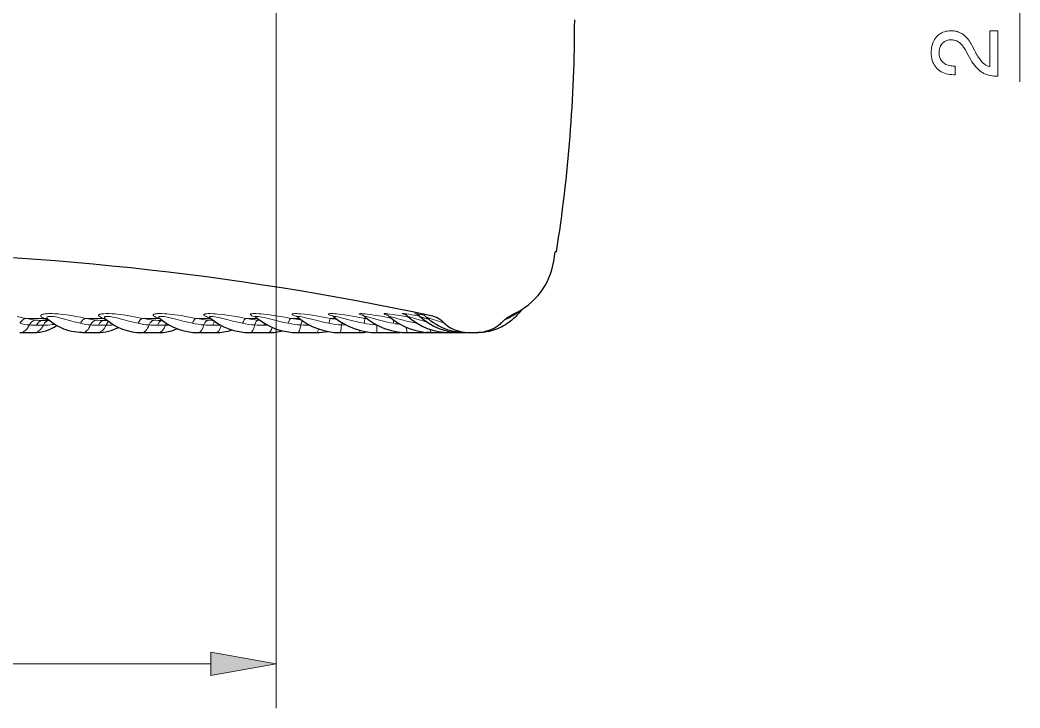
# Model space of a CAD drawing. Extents: x 0 to 297, y 0 to 535.
# Drawn here: x 166.89 to 212.12, y 94.54 to 125.68 of the extents above; entities that cross this region are included whole.
import ezdxf

# ---------------------------------------------------------------- set-up
doc = ezdxf.new("R2010")
doc.units = 0

msp = doc.modelspace()

# ---------------------------------------------------------------- linework, layer by layer
at = {"color": 7, "lineweight": 13}
for p, q in [((178.477, 138.881), (178.477, 94.539)), ((140.832, 96.539), (175.523, 96.539))]:
    msp.add_line(p, q, dxfattribs=at)
at = {"color": 7, "lineweight": 13, "ltscale": 0.26349}
msp.add_line((212.117, 122.887), (212.117, 133.427), dxfattribs=at)
at = {"color": 7, "lineweight": 30, "ltscale": 0.010636}
msp.add_line((191.034, 114.761), (191.102, 115.181), dxfattribs=at)
at = {"color": 7, "lineweight": 30, "ltscale": 0.00125}
msp.add_line((191.152, 115.181), (191.102, 115.181), dxfattribs=at)
at = {"color": 7, "lineweight": 13, "ltscale": 0.020397}
msp.add_line((167.978, 112.173), (167.162, 112.173), dxfattribs=at)
at = {"color": 7, "lineweight": 13, "ltscale": 0.019521}
msp.add_line((170.648, 112.173), (169.868, 112.173), dxfattribs=at)
at = {"color": 7, "lineweight": 30, "ltscale": 0.000900727}
msp.add_line((170.749, 112.157), (170.721, 112.178), dxfattribs=at)
at = {"color": 7, "lineweight": 13, "ltscale": 0.018432}
msp.add_line((173.182, 112.173), (172.445, 112.173), dxfattribs=at)
at = {"color": 7, "lineweight": 30, "ltscale": 0.001066}
msp.add_line((173.201, 112.181), (173.166, 112.206), dxfattribs=at)
at = {"color": 7, "lineweight": 13, "ltscale": 0.001119}
msp.add_line((173.182, 112.173), (173.225, 112.16), dxfattribs=at)
at = {"color": 7, "lineweight": 13, "ltscale": 0.000684799}
msp.add_line((173.182, 112.173), (173.21, 112.173), dxfattribs=at)
at = {"color": 7, "lineweight": 13, "ltscale": 0.016288}
msp.add_line((175.518, 112.173), (174.866, 112.173), dxfattribs=at)
at = {"color": 7, "lineweight": 13, "ltscale": 0.013123}
msp.add_line((177.63, 112.173), (177.105, 112.173), dxfattribs=at)
at = {"color": 7, "lineweight": 13, "ltscale": 0.009692}
msp.add_line((179.524, 112.173), (179.136, 112.173), dxfattribs=at)
at = {"color": 7, "lineweight": 13, "ltscale": 0.006057}
msp.add_line((181.18, 112.173), (180.937, 112.173), dxfattribs=at)
at = {"color": 7, "lineweight": 13, "ltscale": 0.002179}
msp.add_line((182.577, 112.173), (182.49, 112.173), dxfattribs=at)
at = {"color": 7, "lineweight": 13, "ltscale": 0.002829}
msp.add_line((182.601, 112.154), (182.49, 112.173), dxfattribs=at)
at = {"color": 7, "lineweight": 13, "ltscale": 0.007774}
msp.add_line((167.643, 111.867), (167.953, 111.867), dxfattribs=at)
at = {"color": 7, "lineweight": 30, "ltscale": 0.007416}
msp.add_line((168.213, 112.081), (167.917, 112.081), dxfattribs=at)
at = {"color": 7, "lineweight": 30, "ltscale": 0.000779305}
msp.add_line((168.156, 112.129), (168.132, 112.148), dxfattribs=at)
at = {"color": 7, "lineweight": 13, "ltscale": 0.001506}
msp.add_line((168.403, 111.939), (168.368, 111.891), dxfattribs=at)
at = {"color": 7, "lineweight": 13, "ltscale": 0.002216}
msp.add_line((168.455, 111.905), (168.368, 111.891), dxfattribs=at)
at = {"color": 7, "lineweight": 13, "ltscale": 0.008463}
msp.add_line((170.444, 111.867), (170.783, 111.867), dxfattribs=at)
at = {"color": 7, "lineweight": 30, "ltscale": 0.003904}
msp.add_line((170.841, 112.081), (170.685, 112.081), dxfattribs=at)
at = {"color": 7, "lineweight": 13, "ltscale": 0.00906}
msp.add_line((173.112, 111.867), (173.474, 111.867), dxfattribs=at)
at = {"color": 7, "lineweight": 13, "ltscale": 0.004357}
msp.add_line((173.474, 111.867), (173.648, 111.87), dxfattribs=at)
at = {"color": 7, "lineweight": 13, "ltscale": 0.008982}
msp.add_line((175.616, 111.867), (175.975, 111.867), dxfattribs=at)
at = {"color": 7, "lineweight": 13, "ltscale": 0.001848}
msp.add_line((177.737, 112.091), (177.664, 112.097), dxfattribs=at)
at = {"color": 7, "lineweight": 13, "ltscale": 0.004247}
msp.add_line((177.928, 111.867), (178.098, 111.867), dxfattribs=at)
at = {"color": 7, "lineweight": 13, "ltscale": 0.002541}
msp.add_line((181.459, 111.977), (181.437, 111.878), dxfattribs=at)
at = {"color": 7, "lineweight": 13, "ltscale": 0.005258}
msp.add_line((181.648, 111.87), (181.437, 111.878), dxfattribs=at)
at = {"color": 7, "lineweight": 13, "ltscale": 0.002064}
msp.add_line((182.949, 111.883), (183.032, 111.878), dxfattribs=at)
at = {"color": 7, "lineweight": 13, "ltscale": 0.008677}
msp.add_line((183.032, 111.531), (183.032, 111.878), dxfattribs=at)
at = {"color": 7, "lineweight": 13, "ltscale": 0.000440355}
msp.add_line((184.824, 111.969), (184.824, 111.951), dxfattribs=at)
at = {"color": 7, "lineweight": 13, "ltscale": 0.001048}
msp.add_line((184.865, 111.943), (184.824, 111.951), dxfattribs=at)
at = {"color": 7, "lineweight": 30, "ltscale": 0.01609}
msp.add_line((166.878, 111.531), (167.522, 111.531), dxfattribs=at)
at = {"color": 7, "lineweight": 30, "ltscale": 0.017516}
msp.add_line((169.703, 111.531), (170.404, 111.531), dxfattribs=at)
at = {"color": 7, "lineweight": 30, "ltscale": 0.01875}
msp.add_line((172.402, 111.531), (173.152, 111.531), dxfattribs=at)
at = {"color": 7, "lineweight": 30, "ltscale": 0.019779}
msp.add_line((174.945, 111.531), (175.736, 111.531), dxfattribs=at)
at = {"color": 7, "lineweight": 30, "ltscale": 0.020591}
msp.add_line((177.304, 111.531), (178.127, 111.531), dxfattribs=at)
at = {"color": 7, "lineweight": 30, "ltscale": 0.021178}
msp.add_line((179.453, 111.531), (180.3, 111.531), dxfattribs=at)
at = {"color": 7, "lineweight": 30, "ltscale": 0.021532}
for p, q in [((181.369, 111.531), (182.231, 111.531)), ((184.421, 111.531), (185.283, 111.531))]:
    msp.add_line(p, q, dxfattribs=at)
at = {"color": 7, "lineweight": 30, "ltscale": 0.02165}
msp.add_line((183.032, 111.531), (183.898, 111.531), dxfattribs=at)
at = {"color": 7, "lineweight": 13, "ltscale": 0.001167}
msp.add_line((183.898, 111.531), (183.898, 111.578), dxfattribs=at)
at = {"color": 7, "lineweight": 30, "ltscale": 0.003116}
msp.add_line((185.407, 111.534), (185.283, 111.531), dxfattribs=at)
at = {"color": 7, "lineweight": 30, "ltscale": 0.019996}
msp.add_line((185.524, 111.531), (186.324, 111.531), dxfattribs=at)
at = {"color": 7, "lineweight": 30, "ltscale": 0.012303}
msp.add_line((186.327, 111.531), (186.819, 111.531), dxfattribs=at)
at = {"color": 7, "lineweight": 30, "ltscale": 0.004472}
msp.add_line((186.821, 111.531), (187, 111.531), dxfattribs=at)
at = {"color": 7, "lineweight": 30, "ltscale": 0.009376}
msp.add_line((187.002, 111.531), (187.377, 111.531), dxfattribs=at)
at = {"color": 7, "lineweight": 30, "ltscale": 0.005672}
msp.add_line((187.385, 111.531), (187.612, 111.531), dxfattribs=at)
at = {"color": 7, "lineweight": 13}
for points in [[(211.117, 123.134), (211.104, 123.134), (211.017, 123.136), (210.932, 123.142), (210.851, 123.152), (210.772, 123.167), (210.696, 123.185), (210.623, 123.208), (210.553, 123.235), (210.486, 123.266), (210.422, 123.301), (210.361, 123.34), (210.302, 123.385), (210.242, 123.436), (210.183, 123.494), (210.123, 123.559), (210.064, 123.63), (210.005, 123.708), (209.946, 123.793), (209.887, 123.884), (209.829, 123.982), (209.77, 124.087), (209.631, 124.342), (209.606, 124.386), (209.58, 124.429), (209.553, 124.468), (209.526, 124.506), (209.499, 124.54), (209.47, 124.573), (209.442, 124.602), (209.412, 124.63), (209.382, 124.655), (209.351, 124.677), (209.32, 124.697), (209.287, 124.715), (209.254, 124.731), (209.219, 124.744), (209.183, 124.756), (209.146, 124.765), (209.108, 124.773), (209.069, 124.778), (209.029, 124.781), (208.988, 124.782), (208.941, 124.781), (208.896, 124.776), (208.853, 124.768), (208.812, 124.756), (208.772, 124.741), (208.735, 124.724), (208.699, 124.702), (208.665, 124.678), (208.633, 124.65), (208.603, 124.619), (208.575, 124.585), (208.55, 124.549), (208.528, 124.511), (208.509, 124.471), (208.493, 124.428), (208.48, 124.383), (208.47, 124.336), (208.462, 124.287), (208.458, 124.235), (208.456, 124.181), (208.458, 124.128), (208.464, 124.077), (208.473, 124.029), (208.486, 123.982), (208.503, 123.938), (208.523, 123.896), (208.547, 123.857), (208.575, 123.82), (208.607, 123.785), (208.642, 123.752), (208.68, 123.723), (208.722, 123.696), (208.766, 123.672), (208.813, 123.652), (208.862, 123.635), (208.915, 123.621), (208.97, 123.61), (209.028, 123.602), (209.089, 123.597), (209.152, 123.595), (209.188, 123.595), (209.188, 123.203), (209.127, 123.203), (209.034, 123.206), (208.945, 123.214), (208.86, 123.228), (208.779, 123.246), (208.702, 123.271), (208.629, 123.3), (208.559, 123.335), (208.494, 123.376), (208.433, 123.422), (208.375, 123.473), (208.323, 123.529), (208.276, 123.589), (208.234, 123.652), (208.198, 123.72), (208.167, 123.791), (208.142, 123.866), (208.123, 123.945), (208.109, 124.028), (208.101, 124.114), (208.098, 124.205), (208.101, 124.292), (208.108, 124.375), (208.12, 124.455), (208.138, 124.532), (208.16, 124.605), (208.187, 124.675), (208.219, 124.741), (208.256, 124.804), (208.298, 124.864), (208.345, 124.92), (208.396, 124.972), (208.45, 125.019), (208.507, 125.06), (208.567, 125.095), (208.63, 125.125), (208.696, 125.15), (208.765, 125.169), (208.838, 125.182), (208.913, 125.191), (208.992, 125.193), (209.053, 125.192), (209.113, 125.187), (209.171, 125.179), (209.228, 125.168), (209.283, 125.153), (209.336, 125.136), (209.388, 125.115), (209.439, 125.091), (209.487, 125.064), (209.535, 125.033), (209.581, 124.999), (209.626, 124.962), (209.669, 124.922), (209.711, 124.878), (209.752, 124.831), (209.792, 124.78), (209.831, 124.726), (209.868, 124.669), (209.904, 124.608), (209.939, 124.544), (210.067, 124.291), (210.104, 124.221), (210.141, 124.155), (210.177, 124.093), (210.212, 124.035), (210.246, 123.981), (210.279, 123.932), (210.312, 123.886), (210.344, 123.844), (210.376, 123.807), (210.407, 123.774), (210.437, 123.743), (210.469, 123.715), (210.501, 123.689), (210.534, 123.665), (210.567, 123.643), (210.602, 123.623), (210.637, 123.606), (210.672, 123.59), (210.709, 123.577), (210.746, 123.566), (210.746, 125.193), (211.117, 125.193)], [(175.523, 96.018), (178.477, 96.539), (175.523, 97.06)]]:
    msp.add_lwpolyline(points, close=True, dxfattribs=at)
for points in [[(166.766, 112.262), (166.961, 112.221), (167.162, 112.173)], [(167.978, 112.173), (167.937, 112.194), (167.9, 112.216), (167.871, 112.236), (167.851, 112.254), (167.838, 112.272), (167.833, 112.288), (167.833, 112.301), (167.837, 112.312), (167.844, 112.322), (167.854, 112.33), (167.875, 112.343), (167.899, 112.353), (167.926, 112.361), (167.967, 112.37), (168.01, 112.377), (168.066, 112.384), (168.126, 112.388), (168.193, 112.391), (168.263, 112.392), (168.353, 112.391), (168.446, 112.387), (168.624, 112.376), (168.813, 112.357), (169.016, 112.332), (169.214, 112.302), (169.421, 112.266), (169.638, 112.223), (169.868, 112.173)], [(168.156, 112.129), (168.132, 112.153), (168.116, 112.173), (168.108, 112.19), (168.105, 112.201), (168.104, 112.21), (168.108, 112.224), (168.115, 112.234), (168.125, 112.243), (168.142, 112.251), (168.162, 112.257), (168.185, 112.262), (168.218, 112.265), (168.253, 112.266), (168.332, 112.263), (168.419, 112.253), (168.49, 112.242), (168.565, 112.228), (168.732, 112.19), (168.854, 112.159), (169.129, 112.083), (169.337, 112.026), (169.448, 111.996), (169.625, 111.951)], [(170.648, 112.173), (170.593, 112.196), (170.542, 112.221), (170.511, 112.238), (170.486, 112.255), (170.463, 112.273), (170.45, 112.289), (170.444, 112.302), (170.442, 112.311), (170.443, 112.319), (170.446, 112.326), (170.451, 112.332), (170.464, 112.344), (170.482, 112.353), (170.503, 112.361), (170.536, 112.37), (170.573, 112.377), (170.622, 112.383), (170.676, 112.388), (170.795, 112.392), (170.926, 112.389), (171.067, 112.382), (171.178, 112.374), (171.295, 112.363), (171.42, 112.349), (171.551, 112.332), (171.827, 112.291), (171.977, 112.265), (172.134, 112.236), (172.287, 112.206), (172.445, 112.173)], [(170.749, 112.157), (170.733, 112.172), (170.721, 112.185), (170.708, 112.207), (170.705, 112.223), (170.709, 112.235), (170.717, 112.244), (170.727, 112.251), (170.744, 112.257), (170.764, 112.262), (170.787, 112.265), (170.816, 112.266), (170.847, 112.266), (170.919, 112.261), (170.972, 112.255), (171.029, 112.246), (171.154, 112.222), (171.278, 112.194), (171.415, 112.161), (171.601, 112.112), (171.811, 112.056), (172.084, 111.987), (172.233, 111.951)], [(173.182, 112.173), (173.127, 112.193), (173.073, 112.214), (173.025, 112.235), (172.985, 112.254), (172.945, 112.28), (172.922, 112.3), (172.911, 112.316), (172.909, 112.328), (172.912, 112.337), (172.921, 112.348), (172.934, 112.357), (172.951, 112.365), (172.974, 112.371), (173, 112.377), (173.064, 112.386), (173.115, 112.389), (173.17, 112.391), (173.291, 112.391), (173.424, 112.385), (173.526, 112.378), (173.634, 112.368), (173.76, 112.355), (173.894, 112.338), (174.173, 112.299), (174.389, 112.263), (174.621, 112.221), (174.866, 112.173)], [(173.201, 112.181), (173.179, 112.202), (173.168, 112.218), (173.165, 112.23), (173.166, 112.238), (173.169, 112.244), (173.174, 112.25), (173.181, 112.254), (173.2, 112.261), (173.223, 112.265), (173.26, 112.266), (173.303, 112.265), (173.35, 112.261), (173.409, 112.253), (173.474, 112.242), (173.625, 112.211), (173.739, 112.185), (174.002, 112.119), (174.314, 112.039), (174.491, 111.996), (174.687, 111.951)], [(175.494, 112.192), (175.375, 112.233), (175.327, 112.253), (175.288, 112.271), (175.241, 112.297), (175.217, 112.318), (175.208, 112.331), (175.206, 112.342), (175.21, 112.352), (175.216, 112.358), (175.224, 112.363), (175.245, 112.372), (175.272, 112.379), (175.304, 112.384), (175.347, 112.388), (175.394, 112.391), (175.502, 112.391), (175.624, 112.386), (175.724, 112.38), (175.832, 112.37), (176.071, 112.344), (176.342, 112.306), (176.577, 112.269), (176.831, 112.225), (177.105, 112.173)], [(175.484, 112.201), (175.471, 112.214), (175.462, 112.224), (175.458, 112.232), (175.456, 112.239), (175.456, 112.245), (175.458, 112.25), (175.468, 112.257), (175.48, 112.262), (175.495, 112.265), (175.524, 112.266), (175.557, 112.266), (175.62, 112.259), (175.694, 112.248), (175.784, 112.231), (175.886, 112.209), (176.122, 112.152), (176.307, 112.105), (176.515, 112.053), (176.749, 111.998), (176.96, 111.951)], [(177.574, 112.22), (177.453, 112.262), (177.378, 112.294), (177.342, 112.314), (177.322, 112.329), (177.312, 112.342), (177.309, 112.349), (177.31, 112.356), (177.314, 112.362), (177.32, 112.368), (177.334, 112.375), (177.352, 112.38), (177.374, 112.384), (177.414, 112.389), (177.461, 112.391), (177.57, 112.391), (177.7, 112.384), (177.804, 112.376), (177.917, 112.364), (178.168, 112.334), (178.453, 112.293), (178.775, 112.239), (179.136, 112.173)], [(177.574, 112.219), (177.558, 112.236), (177.555, 112.242), (177.554, 112.248), (177.557, 112.256), (177.565, 112.261), (177.58, 112.265), (177.6, 112.266), (177.636, 112.265), (177.681, 112.261), (177.75, 112.25), (177.83, 112.234), (177.997, 112.197), (178.169, 112.154), (178.483, 112.075), (178.708, 112.021), (178.831, 111.993), (179.027, 111.951)], [(179.435, 112.247), (179.319, 112.286), (179.252, 112.315), (179.222, 112.331), (179.204, 112.344), (179.196, 112.355), (179.195, 112.361), (179.196, 112.366), (179.201, 112.372), (179.209, 112.377), (179.222, 112.381), (179.256, 112.388), (179.301, 112.391), (179.354, 112.392), (179.415, 112.39), (179.493, 112.386), (179.579, 112.379), (179.78, 112.358), (180.018, 112.328), (180.289, 112.287), (180.595, 112.236), (180.937, 112.173)], [(179.45, 112.234), (179.438, 112.247), (179.436, 112.253), (179.436, 112.257), (179.439, 112.261), (179.447, 112.264), (179.459, 112.266), (179.474, 112.266), (179.509, 112.264), (179.553, 112.258), (179.637, 112.243), (179.702, 112.229), (179.857, 112.192), (180.07, 112.138), (180.33, 112.072), (180.551, 112.019), (180.672, 111.992), (180.866, 111.951)], [(181.051, 112.274), (180.941, 112.311), (180.881, 112.337), (180.863, 112.347), (180.852, 112.355), (180.846, 112.362), (180.843, 112.367), (180.843, 112.371), (180.844, 112.374), (180.85, 112.38), (180.859, 112.383), (180.883, 112.388), (180.924, 112.391), (180.977, 112.391), (181.041, 112.389), (181.118, 112.383), (181.204, 112.375), (181.33, 112.361), (181.471, 112.343), (181.758, 112.301), (182.097, 112.245), (182.49, 112.173)], [(181.09, 112.247), (181.082, 112.255), (181.081, 112.258), (181.081, 112.261), (181.082, 112.262), (181.086, 112.264), (181.091, 112.266), (181.109, 112.266), (181.131, 112.264), (181.193, 112.254), (181.271, 112.238), (181.334, 112.223), (181.481, 112.186), (181.765, 112.112), (181.937, 112.068), (182.095, 112.03), (182.268, 111.991), (182.456, 111.951)], [(182.407, 112.301), (182.32, 112.33), (182.271, 112.35), (182.245, 112.365), (182.237, 112.373), (182.235, 112.376), (182.236, 112.38), (182.238, 112.382), (182.244, 112.385), (182.255, 112.388), (182.29, 112.391), (182.338, 112.391), (182.399, 112.388), (182.489, 112.38), (182.595, 112.368), (182.735, 112.35), (182.894, 112.326), (183.248, 112.269), (183.679, 112.192)], [(182.477, 112.256), (182.473, 112.26), (182.472, 112.261), (182.472, 112.263), (182.472, 112.264), (182.474, 112.265), (182.475, 112.266), (182.488, 112.266), (182.51, 112.264), (182.55, 112.256), (182.669, 112.228), (182.876, 112.172), (183.155, 112.097), (183.384, 112.039), (183.513, 112.009), (183.642, 111.98), (183.78, 111.951)], [(183.504, 112.322), (183.411, 112.352), (183.386, 112.363), (183.369, 112.371), (183.359, 112.379), (183.357, 112.382), (183.357, 112.384), (183.359, 112.386), (183.361, 112.387), (183.368, 112.389), (183.388, 112.391), (183.415, 112.391), (183.45, 112.39), (183.526, 112.383), (183.621, 112.372), (183.85, 112.339), (184.146, 112.29), (184.47, 112.232)], [(183.595, 112.263), (183.594, 112.264), (183.593, 112.265), (183.593, 112.265), (183.593, 112.265), (183.594, 112.266), (183.595, 112.266), (183.596, 112.266), (183.6, 112.266), (183.623, 112.262), (183.683, 112.248), (183.739, 112.232), (183.889, 112.189), (184.096, 112.13), (184.22, 112.096), (184.435, 112.04), (184.619, 111.996), (184.824, 111.951)], [(184.316, 112.342), (184.254, 112.361), (184.218, 112.374), (184.2, 112.383), (184.196, 112.385), (184.196, 112.387), (184.196, 112.388), (184.197, 112.389), (184.201, 112.39), (184.207, 112.391), (184.226, 112.391), (184.262, 112.389), (184.371, 112.376), (184.482, 112.36), (184.619, 112.337), (184.971, 112.274)], [(184.433, 112.266), (184.433, 112.266), (184.433, 112.266), (184.433, 112.266), (184.433, 112.266), (184.435, 112.266), (184.441, 112.265), (184.511, 112.244), (184.702, 112.183), (184.84, 112.141), (185.01, 112.092), (185.107, 112.065), (185.273, 112.021)], [(184.831, 112.361), (184.762, 112.381), (184.747, 112.387), (184.743, 112.389), (184.742, 112.39), (184.742, 112.39), (184.742, 112.39), (184.742, 112.391), (184.742, 112.391), (184.745, 112.391), (184.753, 112.392), (184.785, 112.388), (184.868, 112.376), (184.99, 112.355), (185.152, 112.325)], [(185.021, 112.383), (184.99, 112.391), (184.989, 112.391), (184.989, 112.391), (184.989, 112.392), (184.989, 112.392), (184.991, 112.391), (185, 112.39), (185.067, 112.377), (185.482, 112.29)], [(185.233, 112.262), (185.236, 112.26), (185.25, 112.252), (185.283, 112.236), (185.333, 112.214), (185.438, 112.173), (185.581, 112.121), (185.766, 112.061), (185.907, 112.02), (186.066, 111.977)]]:
    msp.add_lwpolyline(points, dxfattribs=at)
at = {"color": 7, "lineweight": 30}
for points in [[(187.002, 111.531), (186.944, 111.532), (186.833, 111.537), (186.723, 111.547), (186.613, 111.562), (186.504, 111.582), (186.382, 111.611), (186.263, 111.645), (186.143, 111.686), (186.026, 111.733), (185.912, 111.785), (185.801, 111.843), (185.692, 111.906), (185.587, 111.974), (185.479, 112.052), (185.394, 112.119), (185.312, 112.189), (185.233, 112.262)], [(189.568, 112.565), (189.509, 112.485), (189.447, 112.408), (189.382, 112.333), (189.312, 112.258), (189.251, 112.198), (189.197, 112.148), (189.14, 112.098), (189.082, 112.051), (189.014, 111.998), (188.93, 111.939), (188.846, 111.885), (188.758, 111.833), (188.688, 111.795), (188.621, 111.762), (188.553, 111.73), (188.484, 111.701), (188.397, 111.668), (188.302, 111.636), (188.206, 111.609), (188.109, 111.585), (188.01, 111.566), (187.927, 111.553), (187.844, 111.543), (187.761, 111.536), (187.677, 111.532), (187.612, 111.531)], [(188.699, 112.008), (188.737, 112.047), (188.776, 112.084), (188.819, 112.122), (188.864, 112.159), (188.953, 112.224), (189.041, 112.281), (189.133, 112.333), (189.226, 112.379)], [(169.703, 111.531), (169.581, 111.534), (169.459, 111.544), (169.337, 111.561), (169.217, 111.585), (169.099, 111.614), (168.982, 111.65), (168.867, 111.693), (168.754, 111.741), (168.692, 111.77), (168.599, 111.819), (168.508, 111.871), (168.419, 111.928), (168.332, 111.989), (168.243, 112.057), (168.156, 112.129)], [(186.066, 111.977), (186.134, 111.913), (186.207, 111.854), (186.285, 111.799), (186.366, 111.75), (186.451, 111.706), (186.501, 111.683), (186.552, 111.662), (186.605, 111.642), (186.658, 111.624), (186.766, 111.594), (186.876, 111.572)], [(188.699, 112.008), (188.665, 111.971), (188.629, 111.936), (188.591, 111.901), (188.551, 111.868), (188.469, 111.807), (188.382, 111.752), (188.29, 111.704), (188.241, 111.681), (188.191, 111.66), (188.089, 111.623), (187.984, 111.594), (187.876, 111.572)]]:
    msp.add_lwpolyline(points, dxfattribs=at)
for centre, radius, start, end in [((124.777, 125.681), 67.2, 351.0107, 360), ((158.179, -15.201), 130.382, 77.91228, 90.00088), ((187.876, 115.281), 3.2, 294.9375, 350.6478), ((174.956, 114.222), 2.691, 229.3045, 269.7522), ((175.301, 111.989), 0.28, 49.2369, 59.5664), ((177.311, 114.352), 2.822, 229.654, 269.851), ((177.375, 111.988), 0.305, 49.257, 60.6072), ((179.456, 114.447), 2.916, 229.8035, 269.9335), ((179.233, 111.983), 0.332, 49.1495, 61.6788), ((181.37, 114.504), 2.973, 229.7682, 269.9834), ((180.853, 111.976), 0.359, 48.8777, 62.8584), ((183.032, 114.524), 2.993, 229.5431, 270), ((182.219, 111.965), 0.388, 48.5128, 64.1318), ((184.422, 114.504), 2.973, 229.125, 269.9828), ((183.315, 111.951), 0.418, 48.0636, 65.7036), ((185.527, 114.447), 2.917, 228.5067, 269.9291), ((184.131, 111.937), 0.446, 47.456, 67.6351), ((186.335, 114.355), 2.824, 227.686, 269.8379), ((184.656, 111.92), 0.475, 46.8291, 70.2019), ((184.888, 111.905), 0.497, 46.0523, 74.4486), ((185.228, 111.111), 1.206, 45.9709, 77.851), ((167.511, 113.396), 1.865, 270.3322, 303.8479), ((170.398, 113.556), 2.025, 270.1571, 297.9969), ((173.149, 113.711), 2.18, 270.0658, 293.0632), ((175.735, 113.852), 2.321, 270.0224, 288.779), ((178.127, 113.974), 2.443, 270.0075, 285.0504), ((180.3, 114.066), 2.535, 270.0017, 281.6846), ((182.231, 114.124), 2.592, 270.0002, 278.5637), ((183.898, 114.143), 2.612, 270, 275.5935), ((187.372, 114.569), 3.038, 260.6101, 270.0825), ((187.381, 114.569), 3.038, 269.9203, 279.39)]:
    msp.add_arc(centre, radius, start, end, dxfattribs=at)
at = {"color": 7, "lineweight": 13}
for centre, radius, start, end in [((168.024, 115.846), 3.773, 256.796, 263.6622), ((168.345, 113.008), 0.912, 246.2271, 259.2921), ((167.99, 111.786), 0.387, 67.4775, 91.7777), ((170.784, 116.384), 4.309, 257.7159, 264.2073), ((171.044, 113.212), 1.111, 249.1584, 256.0254), ((170.659, 111.827), 0.346, 76.4485, 91.7843), ((173.408, 116.865), 4.79, 258.4019, 264.6131), ((175.866, 117.268), 5.192, 258.9038, 264.9145), ((178.13, 117.575), 5.498, 259.2542, 265.1342), ((180.192, 117.874), 5.798, 259.51, 264.2788), ((182.023, 118.115), 6.04, 259.6483, 262.5631), ((179.591, 112.513), 2.918, 348.9138, 353.3208), ((187.029, 117.489), 5.611, 248.5893, 253.0593), ((187.744, 114.698), 2.801, 292.0641, 309.6722), ((167.502, 114.211), 2.341, 254.8909, 265.4244), ((167.637, 116.673), 4.805, 266.1514, 270.0605), ((167.91, 115.011), 2.93, 264.0588, 270.1258), ((167.964, 115.372), 3.505, 269.8316, 276.6185), ((170.285, 114.613), 2.742, 256.0747, 265.8577), ((170.439, 117.611), 5.743, 266.4793, 270.0499), ((170.679, 115.541), 3.46, 264.5318, 270.1024), ((170.788, 116.275), 4.408, 269.9376, 274.5108), ((172.936, 114.986), 3.115, 256.9597, 266.1776), ((173.107, 118.497), 6.63, 266.7227, 270.0421), ((173.311, 116.034), 3.953, 264.8834, 270.0848), ((175.425, 115.315), 3.443, 257.6157, 266.4149), ((175.611, 119.292), 7.425, 266.903, 270.0361), ((175.769, 116.338), 4.257, 265.0973, 268.177), ((177.726, 115.584), 3.712, 258.0879, 266.5889), ((177.924, 119.963), 8.095, 267.0336, 270.0314), ((179.813, 115.782), 3.91, 258.4058, 266.7122), ((180.02, 120.45), 8.583, 267.1202, 269.8498), ((180.128, 111.772), 0.549, 147.4243, 168.8313), ((181.663, 115.9), 4.029, 258.5879, 266.7925), ((183.259, 115.952), 4.08, 258.6569, 265.6514), ((182.531, 112.098), 1.258, 353.292, 0.3742), ((184.581, 115.923), 4.052, 258.6029, 263.3016)]:
    msp.add_arc(centre, radius, start, end, dxfattribs=at)
for centre, major_axis, ratio, start_param, end_param in [((167.127, 111.685), (-0.121, -0.485), 0.640991, 3.408067, 4.296961), ((169.823, 111.685), (-0.112, -0.487), 0.559618, 3.377637, 4.266532), ((172.39, 111.685), (-0.105, -0.489), 0.472114, 3.351143, 4.240038), ((174.802, 111.685), (-0.1, -0.49), 0.379437, 3.327412, 4.216306), ((177.032, 111.685), (-0.097, -0.491), 0.282603, 3.305603, 4.194498), ((179.056, 111.685), (-0.094, -0.491), 0.182673, 3.28508, 4.173975), ((180.85, 111.685), (-0.093, -0.491), 0.080742, 3.26533, 4.154225), ((166.878, 112.317), (0, -0.786), 0.669131, 0.000009, 0.97808), ((167.592, 111.599), (-0.057, -0.497), 0.706153, 3.260147, 4.197862), ((167.522, 112.317), (0, -0.786), 0.669131, 0.000028, 0.96132), ((167.917, 111.581), (0, 0.5), 0.669131, 0, 0.96132), ((168.228, 111.581), (0, 0.5), 0.669131, 0.042101, 0.961317), ((169.703, 112.317), (0, -0.786), 0.587785, 0.000009, 0.97808), ((170.33, 111.599), (-0.052, -0.497), 0.628749, 3.244913, 4.182628), ((170.404, 112.317), (0, -0.786), 0.587785, 0.000028, 0.96132), ((170.685, 111.581), (0, 0.5), 0.587785, 0, 0.96132), ((171.024, 111.581), (0, 0.5), 0.587785, 0.430427, 0.961318), ((172.402, 112.317), (0, -0.786), 0.5, 0.000009, 0.97808), ((172.935, 111.599), (-0.048, -0.498), 0.544456, 3.232053, 4.169768), ((173.317, 111.581), (0, 0.5), 0.5, 0, 0.96132), ((173.152, 112.317), (0, -0.786), 0.5, 0.000028, 0.96132), ((173.679, 111.581), (0, 0.5), 0.5, 0.736433, 0.961318), ((174.945, 112.317), (0, -0.786), 0.406737, 0.000009, 0.97808), ((175.378, 111.599), (-0.045, -0.498), 0.454198, 3.220829, 4.158544), ((175.782, 111.581), (0, 0.5), 0.406737, 0.423407, 0.96132), ((175.736, 112.317), (0, -0.786), 0.406737, 0.000028, 0.943553), ((177.304, 112.317), (0, -0.786), 0.309017, 0.000009, 0.97808), ((177.633, 111.599), (-0.043, -0.498), 0.358964, 3.210742, 4.148457), ((178.055, 111.581), (0, 0.5), 0.309017, 0.739429, 0.96132), ((178.127, 112.317), (0, -0.786), 0.309017, 0.000028, 0.79974), ((179.453, 112.317), (0, -0.786), 0.207912, 0.000009, 0.97808), ((181.369, 112.317), (0, -0.786), 0.104528, 0.000009, 0.97808), ((184.421, 112.317), (0, -0.786), 0.104528, 5.475665, 6.283177), ((180.3, 112.317), (0, -0.786), 0.207912, 0.000028, 0.655117), ((182.231, 112.317), (0, -0.786), 0.104528, 0.000028, 0.505701), ((185.283, 112.317), (0, -0.786), 0.104528, 6.115644, 6.283157), ((185.524, 112.317), (0, -0.786), 0.207912, 5.658127, 6.283177), ((186.327, 112.317), (0, -0.786), 0.309017, 5.864903, 6.283177), ((186.821, 112.317), (0, -0.786), 0.406737, 6.12253, 6.283177), ((187.001, 112.317), (0, -0.786), 0.5, 5.959651, 6.283234), ((187.612, 112.317), (0, -0.786), 0.406737, 6.158239, 6.283157)]:
    msp.add_ellipse(centre, major_axis=major_axis, ratio=ratio, start_param=start_param, end_param=end_param, dxfattribs=at)
at = {"color": 7, "lineweight": 30}
for centre, major_axis, ratio, start_param, end_param in [((186.824, 114.52), (-0.026, -2.989), 0.937715, 5.574878, 6.291337), ((172.409, 114.511), (-0.038, -2.979), 0.905388, 5.634725, 6.294599)]:
    msp.add_ellipse(centre, major_axis=major_axis, ratio=ratio, start_param=start_param, end_param=end_param, dxfattribs=at)
at = {"color": 7, "lineweight": 13}
msp.add_solid([(175.523, 96.018), (178.477, 96.539), (175.523, 96.018), (175.523, 97.06)], dxfattribs=at)

doc.saveas('drawing.dxf')
